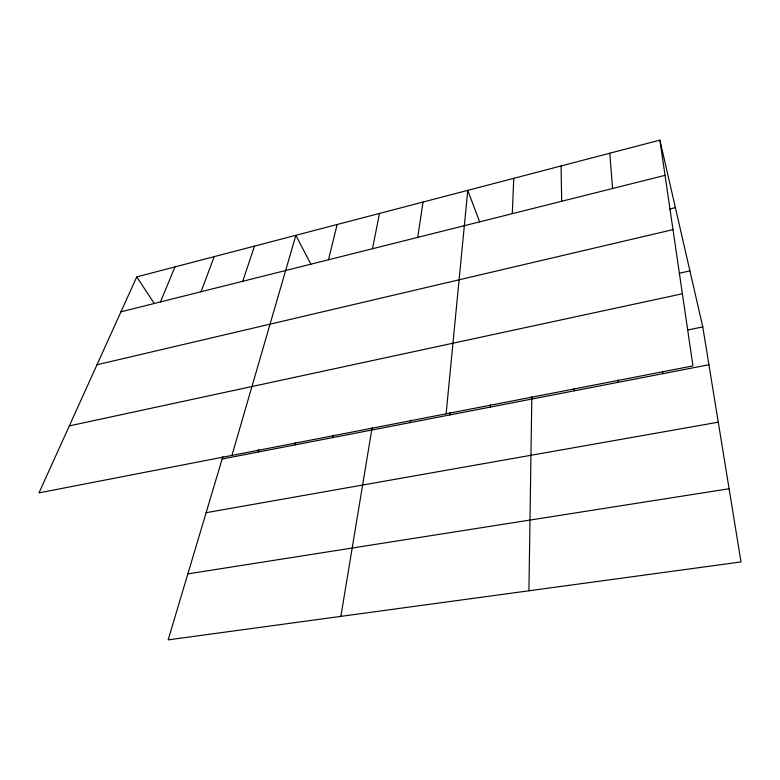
<?xml version="1.0" encoding="UTF-8"?>
<svg xmlns="http://www.w3.org/2000/svg" width="780" height="780" viewBox="0 0 780 780"><rect width="100%" height="100%" fill="white"/><g stroke="black" fill="none" stroke-linecap="round" stroke-linejoin="round"><path stroke-width="1.17" d="M528.928 590.782L531.833 396.64M512.294 213.661L513.757 178.328M490.279 407.082L490.406 404.693M449.777 414.921L450.002 412.542M446.121 413.819L467.756 190.359L479.642 221.91M410.27 422.575L410.582 420.206M417.739 237.383L423.014 202.059M340.87 616.375L372.109 427.674M372.469 248.742L379.49 213.437M332.953 437.541L333.421 435.191M295.123 444.863L295.669 442.533M328.448 259.789L337.126 224.513M258.2 452.02L258.823 449.69M231.933 455.413L295.873 235.297L310.869 264.244M222.836 456.68L168.158 639.873L741 561.932L702.78 326.908L659.89 140.127L136.763 276.89L39 492.872L692.942 365.888L659.89 140.127M242.746 281.287L254.494 246.109M201.025 291.749L214.217 256.639M160.446 301.928L174.983 266.897M120.939 311.834L665.048 175.344M669.542 209.069L675.392 207.655M96.983 364.767L672.994 229.622M679.292 273.244L689.91 270.894M69.313 425.899L682.383 293.767M687.648 330.008L702.78 326.908M222.154 459.001L708.932 364.748M206.115 512.704L718.273 422.185M187.853 573.885L729.095 488.748M136.763 276.89L154.264 303.527M662.63 371.299L662.902 373.659M609.765 153.231L612.583 188.506M617.896 379.918L618.062 382.337M574.314 388.381L574.373 390.799M561.073 165.964L561.688 201.279"/></g></svg>
